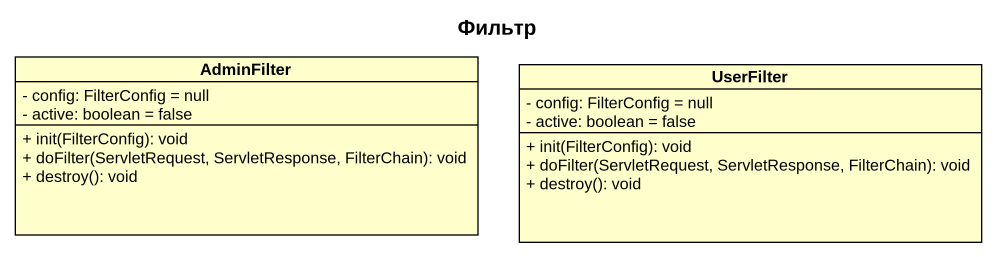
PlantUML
@startuml
title Фильтр
hide circle
hide empty members
skinparam classAttributeIconSize 0
class AdminFilter {
  - config: FilterConfig = null
  - active: boolean = false
  + init(FilterConfig): void
  + doFilter(ServletRequest, ServletResponse, FilterChain): void
  + destroy(): void
}
class UserFilter {
  - config: FilterConfig = null
  - active: boolean = false
  + init(FilterConfig): void
  + doFilter(ServletRequest, ServletResponse, FilterChain): void
  + destroy(): void
}
@enduml
